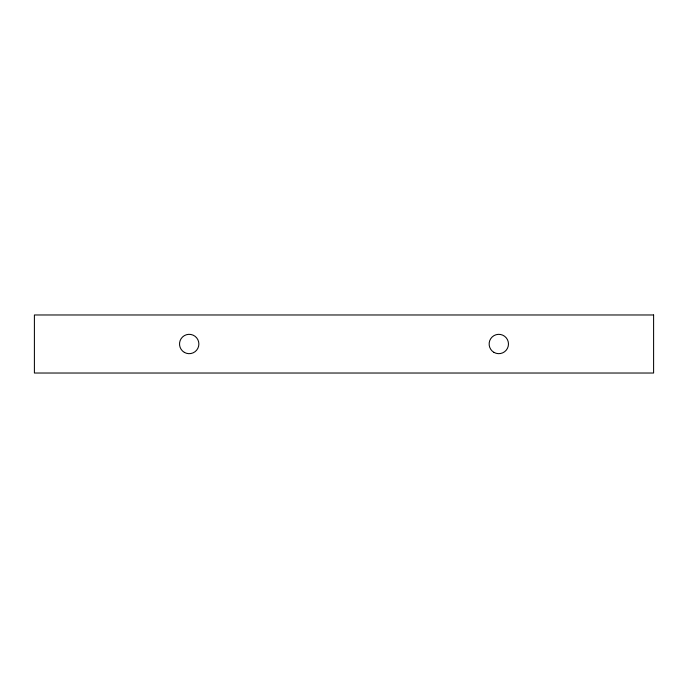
<?xml version="1.0" encoding="UTF-8"?>
<svg xmlns="http://www.w3.org/2000/svg" width="688" height="688" viewBox="0 0 688 688"><rect width="100%" height="100%" fill="white"/><g stroke="black" fill="none" stroke-linecap="round" stroke-linejoin="round"><path stroke-width="1.03" d="M653.6 314.975L34.4 314.975L34.4 373.025L653.6 373.025L653.6 314.975M184.358 352.376A9.675 9.675 0 0 0 198.875 344A9.675 9.675 0 0 0 184.358 335.624A9.675 9.675 0 0 0 184.358 352.376M493.967 352.376A9.675 9.675 0 0 0 508.475 344A9.675 9.675 0 0 0 493.967 335.624A9.675 9.675 0 0 0 493.967 352.376"/></g></svg>
